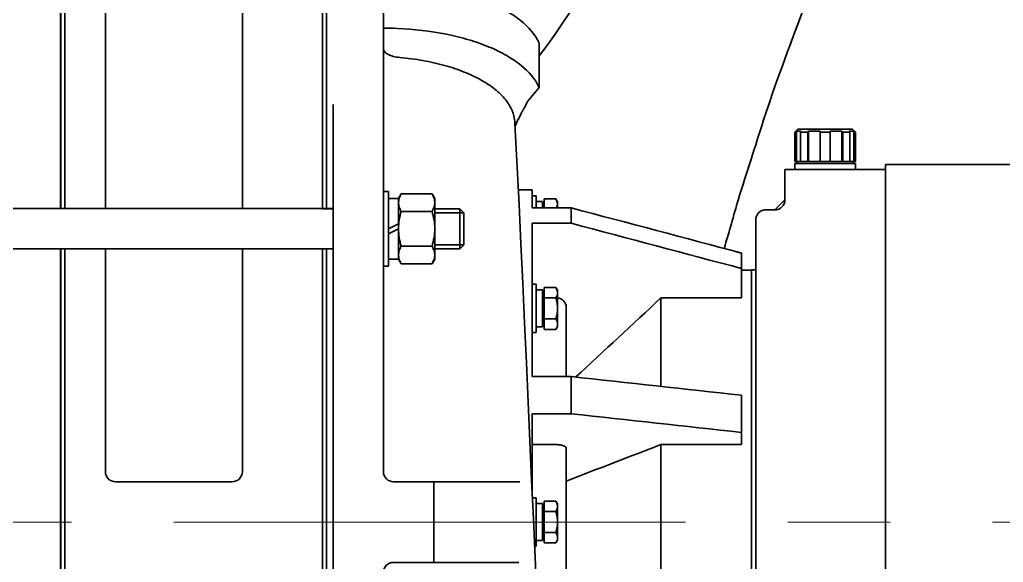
# Model space of a CAD drawing. Header units: inches. Extents: x -403 to 7, y 1 to 290.
# Drawn here: x -265.64 to -246.42, y 133.14 to 143.74 of the extents above; entities that cross this region are included whole.
import ezdxf

# ---------------------------------------------------------------- set-up
doc = ezdxf.new("R2010")
doc.units = ezdxf.units.IN
doc.header["$MEASUREMENT"] = 0
doc.set_wipeout_variables(frame=1)
doc.linetypes.add('点画线', pattern=[16, 10, -2, 2, -2])
doc.layers.add('中心线层', color=1, linetype='点画线', lineweight=18)
doc.layers.add('粗实线层', color=7, linetype='Continuous', lineweight=35)

# ---------------------------------------------------------------- blocks, each defined once
blk = doc.blocks.new('CF25中间机壳-2_1')
at = {"layer": '粗实线层'}
for p, q in [((0, 188.216), (0, 141.784)), ((25.6, 188.216), (25.6, 141.784)), ((26, 188.216), (26, 141.784)), ((7.96, 184.266), (7.96, 141.784)), ((21.56, 184.266), (21.56, 141.784)), ((26.6, 141.784), (-1, 141.784)), ((26.6, 141.784), (-1, 141.784)), ((26.6, 137.784), (-1, 137.784)), ((26.6, 137.784), (-1, 137.784)), ((0, 137.784), (0, 83.55)), ((7.96, 137.784), (7.96, 115.667)), ((21.56, 137.784), (21.56, 115.667)), ((25.6, 137.784), (25.6, 83.55)), ((26, 137.784), (26, 83.55)), ((20.56, 114.667), (8.96, 114.667))]:
    blk.add_line(p, q, dxfattribs=at)
for centre, start, end in [((8.96, 115.667), 180, 270), ((20.56, 115.667), 270, 0)]:
    blk.add_arc(centre, 1, start, end, dxfattribs=at)
blk = doc.blocks.new('CF25排气-1#-1_1')
at = {"layer": '粗实线层'}
for p, q in [((-24.4, 202.55), (-24.4, 156.117)), ((-24, 202.55), (-24, 156.117)), ((-18.36, 178.46), (-18.36, 130)), ((-2.891, 168.138), (-2.891, 172.553)), ((-2.891, 168.138), (-4.039, 166.758)), ((-23.36, 83.545), (-23.36, 166.455)), ((22.8, 164), (22.5, 163.7)), ((22.5, 160.8), (22.5, 163.7)), ((22.542, 163.7), (22.5, 163.7)), ((22.542, 163.7), (22.643, 163.8)), ((22.542, 160.8), (22.542, 163.7)), ((22.643, 163.8), (22.643, 160.8)), ((23.127, 163.8), (22.643, 163.8)), ((28.2, 164), (22.8, 164)), ((23.127, 163.8), (23.055, 163.7)), ((23.055, 160.8), (23.055, 163.7)), ((23.762, 163.7), (23.055, 163.7)), ((23.762, 163.7), (23.834, 163.8)), ((23.762, 160.8), (23.762, 163.7)), ((23.834, 163.8), (23.834, 160.8)), ((25, 163.8), (23.834, 163.8)), ((25, 160.8), (25, 163.8)), ((26, 163.7), (25, 163.7)), ((26, 160.8), (26, 163.8)), ((27.166, 163.8), (26, 163.8)), ((27.166, 163.8), (27.166, 160.8)), ((27.166, 163.8), (27.238, 163.7)), ((27.238, 160.8), (27.238, 163.7)), ((27.945, 163.7), (27.238, 163.7)), ((28.357, 163.8), (27.873, 163.8)), ((27.945, 163.7), (27.873, 163.8)), ((27.945, 160.8), (27.945, 163.7)), ((28.2, 164), (28.5, 163.7)), ((28.357, 163.8), (28.357, 160.8)), ((28.357, 163.8), (28.458, 163.7)), ((28.458, 160.8), (28.458, 163.7)), ((28.5, 163.7), (28.458, 163.7)), ((28.5, 160.8), (28.5, 163.7)), ((28.5, 160.8), (22.5, 160.8)), ((22.5, 160), (22.5, 160.6)), ((22.5, 160.6), (28.5, 160.6)), ((22.7, 160.6), (22.7, 160.8)), ((28.3, 160.6), (28.3, 160.8)), ((28.5, 160), (28.5, 160.6)), ((21.5, 160), (21.5, 157)), ((37.5, 160), (21.5, 160)), ((37.5, 93.847), (37.5, 160)), ((-17.86, 157.817), (-18.36, 157.817)), ((-17.86, 150.417), (-17.86, 157.817)), ((-16.592, 157.581), (-16.86, 157.117)), ((-13.528, 157.581), (-16.592, 157.581)), ((-13.528, 157.581), (-13.26, 157.117)), ((-4.97, 158), (-3.6, 158)), ((-3.6, 158), (-3.6, 156.197)), ((-3.2, 157.4), (-3.6, 157.4)), ((-3.2, 156.197), (-3.2, 157.4)), ((-16.86, 157.137), (-17.86, 157.137)), ((-16.86, 157.137), (-16.86, 154.617)), ((-13.26, 157.117), (-13.26, 151.117)), ((-2.58, 156.84), (-3.2, 156.84)), ((-2.58, 156.84), (-2.58, 156.197)), ((-2.58, 156.612), (-2.393, 156.8)), ((-2.393, 157.078), (-1.241, 157.078)), ((-2.393, 157.078), (-2.393, 156.197)), ((-1.08, 156.8), (-1.241, 157.078)), ((-1.08, 156.197), (-1.08, 156.8)), ((-24.4, 156.117), (-23.36, 156.117)), ((-13.528, 155.849), (-16.592, 155.849)), ((-10.76, 156.117), (-13.26, 156.117)), ((-10.76, 156.117), (-13.26, 156.117)), ((-13.26, 155.717), (-10.36, 155.717)), ((-10.36, 155.717), (-10.76, 156.117)), ((-10.76, 156.117), (-10.76, 152.117)), ((-10.36, 155.717), (-10.36, 152.517)), ((-3.6, 156.197), (0.292, 156.197)), ((0.292, 156.197), (0.292, 154.667)), ((19.6, 156), (20.5, 156)), ((39.1, 155.4), (37.5, 155.4)), ((39.1, 155.4), (39.1, 94.6)), ((-17.86, 154.117), (-16.86, 154.617)), ((-16.86, 154.117), (-16.86, 154.617)), ((-3.6, 154.667), (0.292, 154.667)), ((-3.6, 154.667), (-3.6, 139.453)), ((18.6, 81.2), (18.6, 155)), ((-17.86, 153.617), (-16.86, 154.117)), ((-16.86, 151.097), (-16.86, 154.117)), ((-13.528, 152.385), (-16.592, 152.385)), ((-13.26, 152.517), (-10.36, 152.517)), ((-10.36, 152.517), (-10.76, 152.117)), ((39.42, 152.469), (39.1, 152.469)), ((39.42, 152.469), (39.42, 149.269)), ((-24.4, 152.117), (-24.4, 97.883)), ((-24.4, 152.117), (-23.36, 152.117)), ((-24, 152.117), (-24, 97.883)), ((-10.76, 152.117), (-13.26, 152.117)), ((-10.76, 152.117), (-13.26, 152.117)), ((17.2, 147.258), (17.2, 151.709)), ((39.84, 152.099), (39.42, 152.099)), ((39.84, 152.169), (39.84, 149.569)), ((39.84, 152.169), (41.38, 152.169)), ((39.84, 152.169), (41.38, 152.169)), ((41.38, 152.169), (41.38, 149.569)), ((41.38, 152.169), (41.44, 152.109)), ((41.44, 152.109), (41.44, 149.629)), ((-17.86, 150.417), (-18.36, 150.417)), ((-16.86, 151.097), (-17.86, 151.097)), ((-16.592, 150.653), (-16.86, 151.117)), ((-13.528, 150.653), (-16.592, 150.653)), ((-13.528, 150.653), (-13.26, 151.117)), ((18.2, 150), (17.2, 150)), ((18.2, 99.966), (18.2, 150.034)), ((18.2, 150.034), (18.6, 150.034)), ((18.2, 150), (18.2, 100)), ((39.84, 149.639), (39.42, 149.639)), ((39.84, 149.569), (41.38, 149.569)), ((39.84, 149.569), (41.38, 149.569)), ((41.44, 149.629), (41.38, 149.569)), ((-3.2, 148.613), (-3.6, 148.613)), ((-3.2, 143.813), (-3.2, 148.613)), ((39.42, 149.269), (39.1, 149.269)), ((-2.58, 148.053), (-3.2, 148.053)), ((-2.58, 148.053), (-2.58, 146.523)), ((-2.58, 147.826), (-2.393, 148.013)), ((-2.393, 148.292), (-1.241, 148.292)), ((-2.393, 148.292), (-2.393, 144.135)), ((-1.08, 148.013), (-1.241, 148.292)), ((-1.08, 144.413), (-1.08, 148.013)), ((-2.58, 146.523), (-2.58, 146.213)), ((-2.393, 147.252), (-1.241, 147.252)), ((17.2, 147.258), (9.2, 147.258)), ((9.2, 147.258), (9.2, 138.474)), ((-2.58, 144.373), (-2.58, 146.213)), ((-0.2, 146.331), (-0.2, 139.453)), ((-2.58, 144.601), (-2.393, 144.413)), ((-2.393, 145.174), (-1.241, 145.174)), ((-3.2, 143.813), (-3.6, 143.813)), ((-2.58, 144.373), (-3.2, 144.373)), ((-2.393, 144.135), (-1.241, 144.135)), ((-1.08, 144.413), (-1.241, 144.135)), ((-3.6, 139.453), (0.292, 139.453)), ((0.292, 139.453), (0.292, 135.758)), ((17.2, 132.689), (17.2, 137.594)), ((39.42, 137.315), (39.1, 137.315)), ((39.42, 137.315), (39.42, 134.115)), ((39.84, 136.945), (39.42, 136.945)), ((39.84, 137.015), (39.84, 134.415)), ((39.84, 137.015), (41.38, 137.015)), ((39.84, 137.015), (41.38, 137.015)), ((41.38, 137.015), (41.38, 134.415)), ((41.38, 137.015), (41.44, 136.955)), ((41.44, 136.955), (41.44, 134.475)), ((-3.6, 135.758), (0.292, 135.758)), ((-3.6, 135.758), (-3.6, 128.128)), ((39.42, 134.115), (39.1, 134.115)), ((39.84, 134.485), (39.42, 134.485)), ((39.84, 134.415), (41.38, 134.415)), ((39.84, 134.415), (41.38, 134.415)), ((41.44, 134.475), (41.38, 134.415)), ((-3.6, 132.689), (-1.2, 132.689)), ((-0.2, 117.695), (-0.2, 132.305)), ((17.2, 132.689), (9.2, 132.689)), ((9.2, 132.689), (9.2, 117.311)), ((-17.36, 129), (-4.799, 129)), ((-13.36, 129), (-13.36, 121)), ((-3.2, 127.4), (-3.567, 127.4)), ((-3.2, 122.6), (-3.2, 127.4)), ((-2.393, 127.078), (-1.241, 127.078)), ((-2.393, 127.078), (-2.393, 122.922)), ((-1.08, 126.8), (-1.241, 127.078)), ((-2.58, 126.84), (-3.2, 126.84)), ((-2.58, 126.84), (-2.58, 125.31)), ((-2.58, 126.612), (-2.393, 126.8)), ((-2.393, 126.039), (-1.241, 126.039)), ((-1.08, 123.2), (-1.08, 126.8)), ((-2.58, 125.31), (-2.58, 125)), ((-2.58, 123.16), (-2.58, 125)), ((-2.58, 123.16), (-3.2, 123.16)), ((-2.58, 123.388), (-2.393, 123.2)), ((-2.393, 123.961), (-1.241, 123.961)), ((-1.08, 123.2), (-1.241, 122.922)), ((-3.2, 122.6), (-3.351, 122.6)), ((-2.393, 122.922), (-1.241, 122.922)), ((-17.36, 121), (-4.93, 121))]:
    blk.add_line(p, q, dxfattribs=at)
blk.add_lwpolyline([(-1.478, 85.809), (-1.645, 88.737), (-1.836, 92.162), (-2.025, 95.653), (-2.213, 99.206), (-2.399, 102.815), (-2.584, 106.473), (-2.766, 110.173), (-2.946, 113.911), (-3.124, 117.681), (-3.3, 121.48), (-3.474, 125.304), (-3.646, 129.149), (-3.817, 133.016), (-3.989, 136.902), (-4.162, 140.815), (-4.34, 144.759), (-4.521, 148.711), (-4.706, 152.633), (-4.893, 156.491), (-5.084, 160.254), (-5.276, 163.898), (-5.322, 164.732)], dxfattribs=at)
for centre, radius, start, end in [((-57.6, 213), 68.8, 322.67313, 360), ((-18.359, 140.49), 33.555, 87.61051, 90.00171), ((20.5, 157), 1, 270, 0), ((19.6, 155), 1, 90, 180), ((3790.514, -3934.241), 5563.898, 132.813638, 132.932503), ((-17.36, 130), 1, 180, 270), ((-17.36, 120), 1, 90, 180)]:
    blk.add_arc(centre, radius, start, end, dxfattribs=at)
for points, knots in [([(35.89, 226.2), (35.678, 223.986), (35.202, 219.854), (34.204, 213.078), (33.146, 207.802), (31.996, 202.644), (31.077, 198.794), (29.933, 194.918), (26.663, 183.596), (21.783, 172.783), (18.155, 160.988), (17.015, 157.569), (16.191, 154.608), (15.71, 152.981), (15.468, 152.168)], [0, 0, 0, 0, 486.98958, 910.632823, 1499.326363, 1664.661605, 2067.81492, 2365.558405, 2549.494853, 4647.845476, 4949.513347, 5251.181217, 5436.847998, 5622.542332, 5622.542332, 5622.542332, 5622.542332]), ([(-2.891, 172.553), (-3.283, 173.438), (-4.391, 174.643), (-6.25, 175.856), (-8.054, 176.708), (-10.121, 177.41), (-13.228, 178.142), (-15.687, 178.396), (-17.36, 178.445)], [0, 0, 0, 0, 512.090864, 825.389172, 1177.069677, 1563.567014, 1978.967714, 2864.62345, 2864.62345, 2864.62345, 2864.62345]), ([(-2.891, 168.138), (-3.274, 169.004), (-4.347, 170.186), (-6.152, 171.385), (-7.901, 172.229), (-9.907, 172.931), (-12.93, 173.675), (-15.327, 173.948), (-16.96, 174.016)], [0, 0, 0, 0, 500.553315, 805.675866, 1147.79133, 1523.720201, 1928.05284, 2792.411504, 2792.411504, 2792.411504, 2792.411504]), ([(-18.36, 172.012), (-18.36, 171.96), (-18.337, 171.848), (-18.242, 171.695), (-18.092, 171.554), (-17.81, 171.376), (-17.349, 171.213), (-16.948, 171.148), (-16.731, 171.13)], [0, 0, 0, 0, 228.916484, 482.223017, 776.001359, 1116.883293, 1932.784932, 2883.158975, 2883.158975, 2883.158975, 2883.158975]), ([(-5.322, 164.732), (-5.343, 165.117), (-5.541, 165.921), (-6.24, 167.028), (-7.302, 168.047), (-8.694, 168.959), (-10.382, 169.747), (-12.321, 170.389), (-14.459, 170.866), (-15.953, 171.061), (-16.721, 171.129)], [0, 0, 0, 0, 296.16806, 621.96991, 993.733885, 1418.365967, 1895.751974, 2420.849825, 2985.046497, 3577.047566, 3577.047566, 3577.047566, 3577.047566]), ([(-5.3, 164.27), (-5.1, 164.741), (-4.689, 165.577), (-4.23, 166.386), (-4.039, 166.758)], [0, 0, 0, 0, 576.485771, 1048.017746, 1048.017746, 1048.017746, 1048.017746]), ([(-16.86, 156.715), (-16.86, 156.863), (-16.805, 157.169), (-16.671, 157.445), (-16.592, 157.581)], [0, 0, 0, 0, 503.074855, 1037.120522, 1037.120522, 1037.120522, 1037.120522]), ([(-13.528, 157.581), (-13.449, 157.445), (-13.315, 157.169), (-13.26, 156.863), (-13.26, 156.715)], [0, 0, 0, 0, 527.936662, 1025.256762, 1025.256762, 1025.256762, 1025.256762]), ([(-16.592, 155.849), (-16.671, 155.985), (-16.805, 156.261), (-16.86, 156.567), (-16.86, 156.715)], [0, 0, 0, 0, 531.337671, 1031.861542, 1031.861542, 1031.861542, 1031.861542]), ([(-13.26, 156.715), (-13.26, 156.567), (-13.315, 156.261), (-13.449, 155.985), (-13.528, 155.849)], [0, 0, 0, 0, 494.762516, 1019.984106, 1019.984106, 1019.984106, 1019.984106]), ([(-1.114, 156.792), (-1.121, 156.816), (-1.154, 156.915), (-1.201, 157.01), (-1.241, 157.078)], [0, 0, 0, 0, 239.088631, 983.108965, 983.108965, 983.108965, 983.108965]), ([(-1.161, 156.197), (-1.148, 156.227), (-1.103, 156.342), (-1.08, 156.467), (-1.08, 156.559)], [0, 0, 0, 0, 252.396976, 979.374144, 979.374144, 979.374144, 979.374144]), ([(-1.08, 156.559), (-1.08, 156.617), (-1.089, 156.696), (-1.109, 156.772), (-1.114, 156.792)], [0, 0, 0, 0, 732.718414, 981.69872, 981.69872, 981.69872, 981.69872]), ([(-16.86, 154.117), (-16.86, 154.41), (-16.809, 154.996), (-16.673, 155.568), (-16.592, 155.849)], [0, 0, 0, 0, 511.744699, 1023.703194, 1023.703194, 1023.703194, 1023.703194]), ([(-13.528, 155.849), (-13.447, 155.568), (-13.311, 154.996), (-13.26, 154.41), (-13.26, 154.117)], [0, 0, 0, 0, 506.085536, 1011.959697, 1011.959697, 1011.959697, 1011.959697]), ([(-16.592, 152.385), (-16.673, 152.667), (-16.809, 153.238), (-16.86, 153.824), (-16.86, 154.117)], [0, 0, 0, 0, 506.623354, 1013.035106, 1013.035106, 1013.035106, 1013.035106]), ([(-13.26, 154.117), (-13.26, 153.824), (-13.311, 153.238), (-13.447, 152.667), (-13.528, 152.385)], [0, 0, 0, 0, 500.535881, 1001.280872, 1001.280872, 1001.280872, 1001.280872]), ([(-16.86, 151.519), (-16.86, 151.667), (-16.805, 151.973), (-16.671, 152.249), (-16.592, 152.385)], [0, 0, 0, 0, 487.402405, 1004.808954, 1004.808954, 1004.808954, 1004.808954]), ([(-13.528, 152.385), (-13.449, 152.249), (-13.315, 151.973), (-13.26, 151.667), (-13.26, 151.519)], [0, 0, 0, 0, 511.276173, 992.902754, 992.902754, 992.902754, 992.902754]), ([(-16.592, 150.653), (-16.671, 150.789), (-16.805, 151.065), (-16.86, 151.371), (-16.86, 151.519)], [0, 0, 0, 0, 514.6996, 999.551076, 999.551076, 999.551076, 999.551076]), ([(-13.26, 151.519), (-13.26, 151.371), (-13.315, 151.065), (-13.449, 150.789), (-13.528, 150.653)], [0, 0, 0, 0, 479.06967, 987.630529, 987.630529, 987.630529, 987.630529]), ([(-1.114, 148.005), (-1.121, 148.029), (-1.154, 148.129), (-1.201, 148.223), (-1.241, 148.292)], [0, 0, 0, 0, 225.74891, 928.257342, 928.257342, 928.257342, 928.257342]), ([(-1.241, 147.252), (-1.194, 147.334), (-1.113, 147.5), (-1.08, 147.683), (-1.08, 147.772)], [0, 0, 0, 0, 475.957009, 924.326382, 924.326382, 924.326382, 924.326382]), ([(-1.08, 147.772), (-1.08, 147.831), (-1.089, 147.91), (-1.109, 147.986), (-1.114, 148.005)], [0, 0, 0, 0, 691.778354, 926.847083, 926.847083, 926.847083, 926.847083]), ([(-1.08, 146.213), (-1.08, 146.389), (-1.111, 146.741), (-1.192, 147.084), (-1.241, 147.252)], [0, 0, 0, 0, 459.70212, 919.580502, 919.580502, 919.580502, 919.580502]), ([(-1.079, 147.251), (-0.847, 147.224), (-0.395, 147.019), (-0.2, 146.552), (-0.2, 146.331)], [0, 0, 0, 0, 471.214935, 918.377594, 918.377594, 918.377594, 918.377594]), ([(-1.241, 145.174), (-1.192, 145.343), (-1.111, 145.686), (-1.08, 146.038), (-1.08, 146.213)], [0, 0, 0, 0, 456.555155, 912.935227, 912.935227, 912.935227, 912.935227]), ([(-1.08, 144.654), (-1.08, 144.743), (-1.113, 144.927), (-1.194, 145.092), (-1.241, 145.174)], [0, 0, 0, 0, 440.566394, 908.253599, 908.253599, 908.253599, 908.253599]), ([(-1.241, 144.135), (-1.194, 144.216), (-1.113, 144.382), (-1.08, 144.566), (-1.08, 144.654)], [0, 0, 0, 0, 465.942459, 904.864314, 904.864314, 904.864314, 904.864314]), ([(-1.2, 132.689), (-1.072, 132.689), (-0.826, 132.669), (-0.486, 132.594), (-0.2, 132.438), (-0.2, 132.305)], [0, 0, 0, 0, 376.734994, 704.993287, 1095.817711, 1095.817711, 1095.817711, 1095.817711]), ([(-1.114, 126.792), (-1.121, 126.816), (-1.154, 126.915), (-1.201, 127.01), (-1.241, 127.078)], [0, 0, 0, 0, 193.544139, 795.834486, 795.834486, 795.834486, 795.834486]), ([(-1.241, 126.039), (-1.194, 126.121), (-1.113, 126.287), (-1.08, 126.47), (-1.08, 126.559)], [0, 0, 0, 0, 407.76978, 791.904223, 791.904223, 791.904223, 791.904223]), ([(-1.08, 125), (-1.08, 125.176), (-1.111, 125.528), (-1.192, 125.87), (-1.241, 126.039)], [0, 0, 0, 0, 393.504253, 787.159386, 787.159386, 787.159386, 787.159386]), ([(-1.08, 126.559), (-1.08, 126.617), (-1.089, 126.696), (-1.109, 126.772), (-1.114, 126.792)], [0, 0, 0, 0, 592.940807, 794.424188, 794.424188, 794.424188, 794.424188]), ([(-1.241, 123.961), (-1.192, 124.13), (-1.111, 124.472), (-1.08, 124.824), (-1.08, 125)], [0, 0, 0, 0, 390.331991, 780.514293, 780.514293, 780.514293, 780.514293]), ([(-1.08, 123.441), (-1.08, 123.53), (-1.113, 123.713), (-1.194, 123.879), (-1.241, 123.961)], [0, 0, 0, 0, 376.332406, 775.831446, 775.831446, 775.831446, 775.831446]), ([(-1.241, 122.922), (-1.194, 123.003), (-1.113, 123.169), (-1.08, 123.352), (-1.08, 123.441)], [0, 0, 0, 0, 397.75432, 772.442356, 772.442356, 772.442356, 772.442356])]:
    blk.add_open_spline(points, degree=3, knots=knots, dxfattribs=at)
for points in [[(17.2, 151.709), (11.564, 153.205), (5.928, 154.702), (0.292, 156.197)], [(17.2, 150.178), (11.564, 151.675), (5.928, 153.171), (0.292, 154.667)], [(17.2, 137.594), (11.564, 138.214), (5.928, 138.834), (0.292, 139.453)], [(17.2, 133.898), (11.564, 134.518), (5.928, 135.138), (0.292, 135.758)], [(-0.2, 129.073), (2.932, 130.281), (6.066, 131.485), (9.2, 132.689)]]:
    blk.add_open_spline(points, degree=3, dxfattribs=at)
blk = doc.blocks.new('CF25-35-37风扇罩-3_1')
at = {"layer": '中心线层'}
for p, q in [((0, 5), (0, -5)), ((-5, 0), (5, 0))]:
    blk.add_line(p, q, dxfattribs=at)
at = {"layer": '粗实线层'}
for p, q in [((4.2, 49.5), (2.2, 49.5)), ((2.2, 49.5), (4.2, 49.5)), ((2.2, 49.5), (2.2, 3.79)), ((4.248, 49.499), (4.2, 49.5)), ((6.2, 49.5), (6.152, 49.499)), ((24.2, 49.5), (6.2, 49.5)), ((6.2, 49.5), (24.2, 49.5)), ((34.2, 39.5), (34.2, -11.5)), ((2.2, 3.79), (4.2, 3.79)), ((4.2, 3.79), (4.2, -2.65)), ((4.2, -2.65), (8.2, -2.65)), ((8.2, -2.65), (8.2, -6.476)), ((8.2, -6.476), (14.2, -6.476)), ((14.2, -6.476), (14.2, -21.373)), ((8.2, -20.972), (14.2, -20.972)), ((8.2, -21.5), (8.2, -20.972)), ((8.2, -21.373), (14.2, -21.373)), ((24.2, -21.5), (8.2, -21.5)), ((8.2, -21.5), (24.2, -21.5))]:
    blk.add_line(p, q, dxfattribs=at)
for centre, radius, start, end in [((5.2, 84.989), 35.504, 268.46351, 271.53716), ((24.2, 39.5), 10, 0, 90), ((24.2, -11.5), 10, 270, 0)]:
    blk.add_arc(centre, radius, start, end, dxfattribs=at)
blk = doc.blocks.new('3 STAGE FRONT VIEW')
for p, q in [((14.176, 39.876), (14.176, 30.735)), ((23.442, 34.28), (23.622, 34.753)), ((23.265, 33.806), (23.442, 34.28)), ((23.092, 33.331), (23.265, 33.806)), ((22.925, 32.854), (23.092, 33.331)), ((22.766, 32.374), (22.925, 32.854)), ((22.614, 31.892), (22.766, 32.374)), ((23.469, 32.287), (23.41, 32.228)), ((23.41, 32.228), (23.41, 32.228)), ((23.41, 32.228), (23.41, 31.657)), ((24.532, 32.287), (23.469, 32.287)), ((23.469, 32.287), (23.469, 32.287)), ((24.591, 32.228), (24.532, 32.287)), ((24.532, 32.287), (24.532, 32.287)), ((24.591, 31.657), (24.591, 32.228)), ((24.591, 32.228), (24.591, 32.228)), ((22.459, 31.41), (22.614, 31.892)), ((23.41, 31.657), (23.41, 31.657)), ((23.41, 31.657), (23.418, 31.657)), ((23.449, 31.617), (23.41, 31.617)), ((23.41, 31.617), (23.41, 31.617)), ((23.41, 31.617), (23.41, 31.499)), ((23.418, 31.657), (23.418, 31.657)), ((23.418, 31.657), (23.438, 31.657)), ((23.438, 31.657), (23.438, 31.657)), ((23.438, 31.657), (23.449, 31.657)), ((23.449, 31.657), (23.449, 31.657)), ((23.449, 31.657), (23.449, 31.617)), ((23.449, 31.617), (23.449, 31.617)), ((24.551, 31.617), (24.551, 31.657)), ((24.551, 31.657), (24.551, 31.657)), ((24.551, 31.657), (24.563, 31.657)), ((24.591, 31.617), (24.551, 31.617)), ((24.551, 31.617), (24.551, 31.617)), ((24.563, 31.657), (24.563, 31.657)), ((24.563, 31.657), (24.583, 31.657)), ((24.583, 31.657), (24.583, 31.657)), ((24.583, 31.657), (24.591, 31.657)), ((24.591, 31.657), (24.591, 31.657)), ((24.591, 31.499), (24.591, 31.617)), ((24.591, 31.617), (24.591, 31.617)), ((22.308, 30.928), (22.459, 31.41)), ((23.41, 31.499), (23.213, 31.499)), ((23.213, 31.499), (23.213, 31.499)), ((23.213, 31.499), (23.213, 30.909)), ((23.41, 31.499), (23.41, 31.499)), ((26.363, 31.499), (24.591, 31.499)), ((24.591, 31.499), (24.591, 31.499)), ((26.363, 30.594), (26.363, 31.499)), ((26.363, 31.499), (26.363, 31.499)), ((22.167, 30.442), (22.308, 30.928)), ((23.213, 30.909), (23.016, 30.712)), ((23.213, 30.909), (23.016, 30.712)), ((23.14, 30.756), (23.148, 30.762)), ((23.148, 30.762), (23.155, 30.769)), ((23.155, 30.769), (23.162, 30.777)), ((23.162, 30.777), (23.169, 30.785)), ((23.169, 30.785), (23.175, 30.793)), ((23.175, 30.793), (23.181, 30.801)), ((23.181, 30.801), (23.186, 30.81)), ((23.186, 30.81), (23.191, 30.819)), ((23.191, 30.819), (23.196, 30.829)), ((23.196, 30.829), (23.2, 30.838)), ((23.2, 30.838), (23.203, 30.848)), ((23.203, 30.848), (23.206, 30.858)), ((23.206, 30.858), (23.208, 30.868)), ((23.208, 30.868), (23.21, 30.878)), ((23.21, 30.878), (23.212, 30.888)), ((23.212, 30.898), (23.213, 30.909)), ((23.212, 30.888), (23.212, 30.898)), ((14.176, 30.735), (14.176, 30.735)), ((14.176, 30.735), (14.255, 30.735)), ((14.255, 30.735), (14.255, 30.735)), ((14.255, 30.735), (14.381, 30.735)), ((14.381, 30.735), (14.381, 30.735)), ((14.381, 30.735), (14.381, 29.947)), ((22.651, 30.576), (22.648, 30.566)), ((22.655, 30.585), (22.651, 30.576)), ((22.659, 30.595), (22.655, 30.585)), ((22.663, 30.604), (22.659, 30.595)), ((22.668, 30.613), (22.663, 30.604)), ((22.674, 30.622), (22.668, 30.613)), ((22.679, 30.631), (22.674, 30.622)), ((22.686, 30.639), (22.679, 30.631)), ((22.692, 30.647), (22.686, 30.639)), ((22.699, 30.654), (22.692, 30.647)), ((22.707, 30.661), (22.699, 30.654)), ((22.715, 30.668), (22.707, 30.661)), ((22.723, 30.674), (22.715, 30.668)), ((22.731, 30.68), (22.723, 30.674)), ((22.74, 30.685), (22.731, 30.68)), ((22.749, 30.69), (22.74, 30.685)), ((22.759, 30.695), (22.749, 30.69)), ((22.768, 30.699), (22.759, 30.695)), ((22.778, 30.702), (22.768, 30.699)), ((22.788, 30.705), (22.778, 30.702)), ((22.798, 30.707), (22.788, 30.705)), ((22.808, 30.709), (22.798, 30.707)), ((22.818, 30.711), (22.808, 30.709)), ((22.828, 30.711), (22.818, 30.711)), ((22.839, 30.712), (22.828, 30.711)), ((23.016, 30.712), (22.839, 30.712)), ((22.839, 30.712), (22.839, 30.712)), ((23.016, 30.712), (23.026, 30.712)), ((23.026, 30.712), (23.036, 30.713)), ((23.036, 30.713), (23.047, 30.714)), ((23.047, 30.714), (23.057, 30.716)), ((23.057, 30.716), (23.067, 30.718)), ((23.067, 30.718), (23.077, 30.721)), ((23.077, 30.721), (23.086, 30.725)), ((23.086, 30.725), (23.096, 30.729)), ((23.096, 30.729), (23.105, 30.733)), ((23.105, 30.733), (23.114, 30.738)), ((23.114, 30.738), (23.123, 30.743)), ((23.123, 30.743), (23.132, 30.749)), ((23.132, 30.749), (23.14, 30.756)), ((26.678, 30.594), (26.363, 30.594)), ((26.363, 30.594), (26.363, 30.594)), ((26.678, 30.017), (26.678, 30.594)), ((26.678, 30.594), (26.678, 30.594)), ((22.025, 29.957), (22.167, 30.442)), ((22.643, 30.535), (22.642, 30.525)), ((22.642, 30.525), (22.642, 30.515)), ((22.642, 30.515), (22.642, 30.515)), ((22.642, 30.515), (22.642, 29.537)), ((22.644, 30.546), (22.643, 30.535)), ((22.646, 30.556), (22.644, 30.546)), ((22.648, 30.566), (22.646, 30.556)), ((26.741, 30.017), (26.678, 30.017)), ((26.678, 30.017), (26.678, 30.017)), ((26.741, 29.944), (26.741, 30.017)), ((26.741, 30.017), (26.741, 30.017)), ((14.255, 29.947), (14.176, 29.947)), ((14.176, 29.947), (14.176, 29.947)), ((14.176, 29.947), (14.176, 26.687)), ((14.381, 29.947), (14.255, 29.947)), ((14.255, 29.947), (14.255, 29.947)), ((14.381, 29.947), (14.381, 29.947)), ((22.037, 29.954), (22.025, 29.957)), ((22.025, 29.957), (22.025, 29.957)), ((22.048, 29.951), (22.037, 29.954)), ((22.059, 29.948), (22.048, 29.951)), ((22.071, 29.945), (22.059, 29.948)), ((22.082, 29.942), (22.071, 29.945)), ((22.093, 29.939), (22.082, 29.942)), ((22.105, 29.936), (22.093, 29.939)), ((22.116, 29.933), (22.105, 29.936)), ((22.128, 29.93), (22.116, 29.933)), ((22.139, 29.927), (22.128, 29.93)), ((22.15, 29.924), (22.139, 29.927)), ((22.162, 29.921), (22.15, 29.924)), ((22.173, 29.918), (22.162, 29.921)), ((22.184, 29.915), (22.173, 29.918)), ((22.196, 29.912), (22.184, 29.915)), ((22.207, 29.909), (22.196, 29.912)), ((22.218, 29.906), (22.207, 29.909)), ((22.23, 29.903), (22.218, 29.906)), ((22.241, 29.9), (22.23, 29.903)), ((22.253, 29.897), (22.241, 29.9)), ((22.264, 29.894), (22.253, 29.897)), ((22.275, 29.891), (22.264, 29.894)), ((22.287, 29.888), (22.275, 29.891)), ((22.298, 29.885), (22.287, 29.888)), ((22.309, 29.882), (22.298, 29.885)), ((22.321, 29.879), (22.309, 29.882)), ((22.332, 29.876), (22.321, 29.879)), ((22.343, 29.873), (22.332, 29.876)), ((22.355, 29.87), (22.343, 29.873)), ((22.366, 29.867), (22.355, 29.87)), ((22.366, 29.566), (22.366, 29.867)), ((22.366, 29.867), (22.366, 29.867)), ((26.823, 29.944), (26.741, 29.944)), ((26.741, 29.944), (26.741, 29.944)), ((27.126, 29.957), (26.823, 29.957)), ((26.823, 29.957), (26.823, 29.957)), ((26.823, 29.957), (26.823, 29.944)), ((26.823, 29.944), (26.823, 29.944)), ((27.138, 29.946), (27.126, 29.957)), ((27.126, 29.957), (27.126, 29.957)), ((27.138, 29.457), (27.138, 29.946)), ((27.138, 29.946), (27.138, 29.946)), ((22.366, 29.531), (22.366, 29.566)), ((22.366, 29.566), (22.366, 29.566)), ((22.563, 29.531), (22.366, 29.531)), ((22.366, 29.531), (22.366, 29.531)), ((22.642, 29.537), (22.563, 29.537)), ((22.563, 29.537), (22.563, 29.537)), ((22.563, 29.537), (22.563, 29.531)), ((22.563, 29.531), (22.563, 29.531)), ((22.642, 29.537), (22.642, 29.537)), ((26.741, 29.387), (26.741, 29.459)), ((26.741, 29.459), (26.741, 29.459)), ((26.741, 29.459), (26.823, 29.459)), ((26.823, 29.459), (26.823, 29.459)), ((26.823, 29.459), (26.823, 29.446)), ((26.823, 29.446), (26.823, 29.446)), ((26.823, 29.446), (27.126, 29.446)), ((27.126, 29.446), (27.138, 29.457)), ((27.126, 29.446), (27.126, 29.446)), ((27.138, 29.457), (27.138, 29.457)), ((26.678, 27.033), (26.678, 29.387)), ((26.678, 29.387), (26.678, 29.387)), ((26.678, 29.387), (26.741, 29.387)), ((26.741, 29.387), (26.741, 29.387)), ((26.741, 27.033), (26.678, 27.033)), ((26.678, 27.033), (26.678, 27.033)), ((26.741, 26.96), (26.741, 27.033)), ((26.741, 27.033), (26.741, 27.033)), ((26.823, 26.96), (26.741, 26.96)), ((26.741, 26.96), (26.741, 26.96)), ((27.126, 26.974), (26.823, 26.974)), ((26.823, 26.974), (26.823, 26.974)), ((26.823, 26.974), (26.823, 26.96)), ((26.823, 26.96), (26.823, 26.96)), ((27.138, 26.962), (27.126, 26.974)), ((27.126, 26.974), (27.126, 26.974)), ((27.138, 26.687), (27.138, 26.962)), ((27.138, 26.962), (27.138, 26.962)), ((14.176, 26.687), (14.176, 26.687)), ((14.176, 26.687), (14.176, 19.27)), ((27.138, 26.474), (27.138, 26.687)), ((27.138, 26.687), (27.138, 26.687)), ((26.678, 22.814), (26.678, 26.403)), ((26.678, 26.403), (26.678, 26.403)), ((26.678, 26.403), (26.741, 26.403)), ((26.741, 26.403), (26.741, 26.476)), ((26.741, 26.476), (26.741, 26.476)), ((26.741, 26.476), (26.823, 26.476)), ((26.741, 26.403), (26.741, 26.403)), ((26.823, 26.476), (26.823, 26.476)), ((26.823, 26.476), (26.823, 26.462)), ((26.823, 26.462), (26.823, 26.462)), ((26.823, 26.462), (27.126, 26.462)), ((27.126, 26.462), (27.138, 26.474)), ((27.126, 26.462), (27.126, 26.462))]:
    blk.add_line(p, q)
at = {"layer": '粗实线层', "yscale": 0.196870025, "zscale": 0.196870025}
for name, p, xscale in [('CF25排气-1#-1_1', (18.98, 0), 0.196870025), ('CF25中间机壳-2_1', (9.058, 2.822), -0.196870025), ('CF25中间机壳-2_1', (14.176, 2.822), -0.196870025)]:
    blk.add_blockref(name, p, dxfattribs=dict(at, xscale=xscale))
blk.add_wipeout([(31.481, 19.589), (31.481, 25.417), (31.481, 25.417), (31.481, 29.629), (31.481, 29.629), (31.479, 29.732), (31.47, 29.835), (31.457, 29.937), (31.438, 30.038), (31.414, 30.138), (31.385, 30.237), (31.35, 30.334), (31.311, 30.43), (31.267, 30.523), (31.217, 30.613), (31.164, 30.701), (31.105, 30.786), (31.043, 30.868), (30.976, 30.946), (30.905, 31.021), (30.83, 31.092), (30.751, 31.159), (30.67, 31.222), (30.585, 31.28), (30.497, 31.334), (30.406, 31.383), (30.313, 31.427), (30.218, 31.467), (30.121, 31.501), (30.022, 31.531), (29.922, 31.555), (29.821, 31.573), (29.718, 31.587), (29.616, 31.595), (29.513, 31.598), (29.513, 31.598), (25.969, 31.598), (25.969, 31.598), (25.96, 31.597), (25.585, 31.597), (25.597, 31.597), (25.61, 31.597), (25.622, 31.596), (25.635, 31.596), (25.647, 31.596), (25.66, 31.596), (25.672, 31.596), (25.685, 31.595), (25.697, 31.595), (25.71, 31.595), (25.722, 31.595), (25.735, 31.595), (25.747, 31.595), (25.76, 31.595), (25.772, 31.595), (25.785, 31.595), (25.797, 31.595), (25.81, 31.595), (25.822, 31.595), (25.835, 31.595), (25.847, 31.595), (25.86, 31.595), (25.872, 31.596), (25.885, 31.596), (25.897, 31.596), (25.91, 31.596), (25.922, 31.596), (25.935, 31.597), (25.947, 31.597), (25.96, 31.597), (25.585, 31.597), (25.575, 31.598), (25.575, 31.598), (25.181, 31.598), (25.181, 31.598), (25.181, 25.417), (25.181, 25.417), (25.181, 22.599), (25.181, 22.599), (25.575, 22.599), (25.575, 22.599), (25.575, 21.853), (25.575, 21.853), (25.575, 21.331), (25.575, 21.331), (26.363, 21.331), (26.363, 21.331), (26.363, 20.578), (26.363, 20.578), (27.544, 20.578), (27.544, 20.578), (27.544, 17.724), (27.544, 17.724), (26.363, 17.724), (26.363, 17.724), (26.363, 17.645), (26.363, 17.645), (26.363, 17.62), (26.363, 17.62), (29.513, 17.62), (29.513, 17.62), (29.616, 17.623), (29.718, 17.631), (29.821, 17.644), (29.922, 17.663), (30.022, 17.687), (30.121, 17.716), (30.218, 17.751), (30.313, 17.79), (30.406, 17.834), (30.497, 17.884), (30.585, 17.937), (30.67, 17.996), (30.751, 18.059), (30.83, 18.126), (30.905, 18.196), (30.976, 18.271), (31.043, 18.35), (31.105, 18.431), (31.164, 18.516), (31.217, 18.604), (31.267, 18.695), (31.311, 18.788), (31.35, 18.883), (31.385, 18.98), (31.414, 19.079), (31.438, 19.179), (31.457, 19.281), (31.47, 19.383), (31.479, 19.486)]).dxf.layer = '粗实线层'
at = {"layer": '中心线层'}
blk.add_line((-20.728, 24.609), (33.998, 24.609), dxfattribs=at)
at = {"layer": '粗实线层', "xscale": 0.196870025, "yscale": 0.196870025, "zscale": 0.196870025}
blk.add_blockref('CF25-35-37风扇罩-3_1', (24.748, 21.853), dxfattribs=at)

msp = doc.modelspace()

# ---------------------------------------------------------------- block references
msp.add_blockref('3 STAGE FRONT VIEW', (-273.899, 109.314))

doc.saveas('drawing.dxf')
